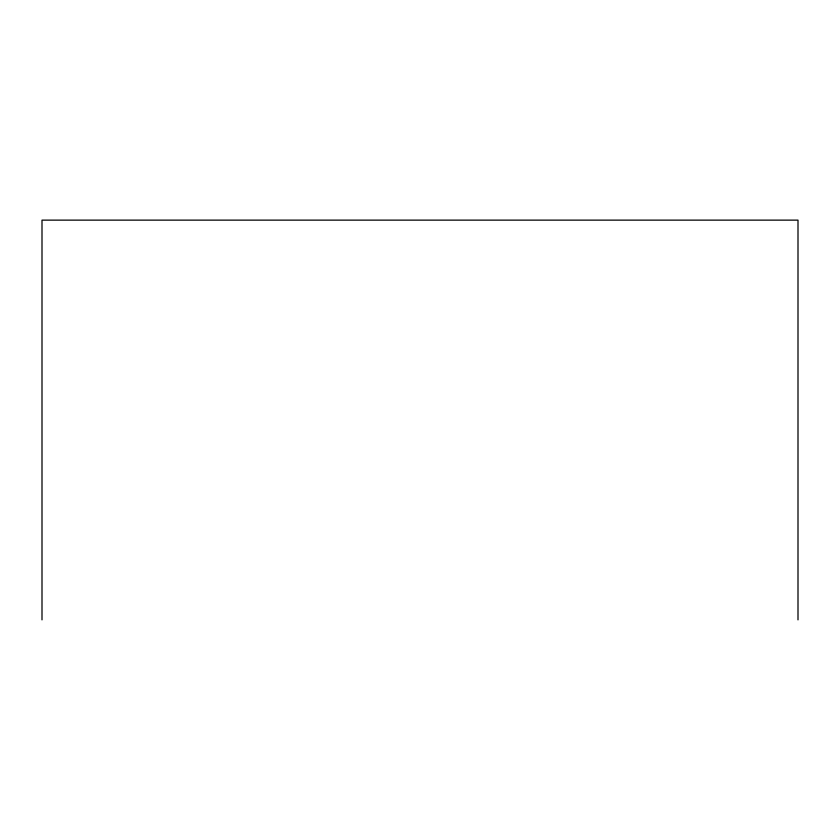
<?xml version="1.0" encoding="UTF-8"?>
<svg xmlns="http://www.w3.org/2000/svg" width="840" height="840" viewBox="0 0 840 840"><rect width="100%" height="100%" fill="white"/><g stroke="black" fill="none" stroke-linecap="round" stroke-linejoin="round"><path stroke-width="1.26" d="M798 619.868L798 220.133L42 220.133L42 619.868"/></g></svg>
